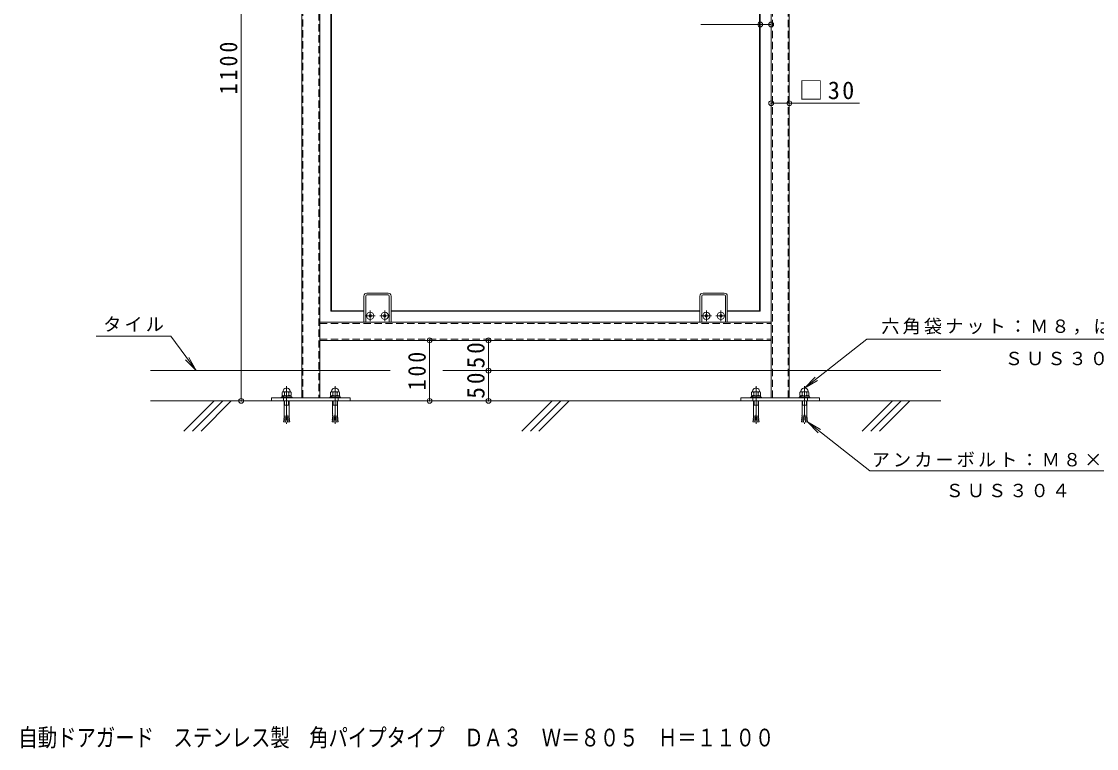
# Model space of a CAD drawing. Units: millimetres at full size, sheet at 1:10. Extents: x -865 to 1863, y -1367 to 1073.
# Drawn here: x -865 to 910, y -1367 to -166 of the extents above; entities that cross this region are included whole.
import ezdxf
from ezdxf.enums import TextEntityAlignment as Align

# ---------------------------------------------------------------- set-up
doc = ezdxf.new("R2010")
doc.units = ezdxf.units.MM
doc.header["$LTSCALE"] = 10
doc.header["$PDMODE"] = 32
doc.header["$PDSIZE"] = 8
doc.linetypes.add('CHAIN1', pattern=[8, 5, -1, 1, -1])
doc.linetypes.add('DASHED1', pattern=[1.8, 1.2, -0.6])
for name, color, linetype, lineweight in [('0-0_通り芯', 4, 'Continuous', 9), ('0-1_躯体', 7, 'Continuous', 9), ('0-2_仕上', 3, 'Continuous', 9), ('0-3_建具', 2, 'Continuous', 9), ('0-4_その他', 7, 'Continuous', 9), ('0-5_寸法', 7, 'Continuous', 9), ('0-6_ハッチ', 6, 'Continuous', 5)]:
    doc.layers.add(name, color=color, linetype=linetype, lineweight=lineweight)
doc.styles.add('ＭＳ ゴシック', font='')
doc.styles.get('ＭＳ ゴシック').set_extended_font_data('MS Gothic')

msp = doc.modelspace()

# ---------------------------------------------------------------- linework, layer by layer
at = {"layer": '0-0_通り芯', "linetype": 'DASHED1'}
for p, q in [((-400.5, 305.24), (-400.5, -787.76)), ((400.5, -787.76), (400.5, 305.24)), ((-374.5, 279.24), (-374.5, -787.76)), ((374.5, -787.76), (374.5, 279.24)), ((-372.5, -664.76), (372.5, -664.76)), ((-372.5, -690.76), (372.5, -690.76))]:
    msp.add_line(p, q, dxfattribs=at)
at = {"layer": '0-0_通り芯'}
for p, q in [((-372.5, 277.24), (-372.5, -787.76)), ((372.5, -787.76), (372.5, 277.24)), ((-372.5, -662.76), (372.5, -662.76)), ((-372.5, -692.76), (372.5, -692.76)), ((-322.5, -787.76), (-452.5, -787.76)), ((-452.5, -787.76), (-452.5, -792.76)), ((-452.5, -792.76), (-322.5, -792.76)), ((-432.5, -787.76), (-432.5, -792.76)), ((-402.5, -787.76), (-372.5, -787.76)), ((-342.5, -787.76), (-342.5, -792.76)), ((-322.5, -787.76), (-322.5, -792.76)), ((322.5, -787.76), (452.5, -787.76)), ((322.5, -787.76), (322.5, -792.76)), ((452.5, -792.76), (322.5, -792.76)), ((342.5, -787.76), (342.5, -792.76)), ((402.5, -787.76), (372.5, -787.76)), ((432.5, -787.76), (432.5, -792.76)), ((452.5, -787.76), (452.5, -792.76))]:
    msp.add_line(p, q, dxfattribs=at)
at = {"layer": '0-0_通り芯', "linetype": 'CHAIN1'}
for p, q in [((-427.5, -768.3), (-427.5, -830.63)), ((-347.5, -768.3), (-347.5, -830.63)), ((347.5, -768.3), (347.5, -830.63)), ((427.5, -768.3), (427.5, -830.63))]:
    msp.add_line(p, q, dxfattribs=at)
at = {"layer": '0-0_通り芯'}
for points in [[(402.5, 307.24), (-402.5, 307.24), (-402.5, -787.76)], [(372.5, -787.76), (402.5, -787.76), (402.5, 307.24)]]:
    msp.add_lwpolyline(points, dxfattribs=at)
at = {"layer": '0-1_躯体'}
for p, q in [((-300, -619.76), (-300, -662.76)), ((-297, -662.76), (-297, -619.76)), ((-260, -614.76), (-295, -614.76)), ((-295, -617.76), (-260, -617.76)), ((-258, -619.76), (-258, -662.76)), ((-255, -662.76), (-255, -619.76)), ((255, -662.76), (255, -619.76)), ((258, -619.76), (258, -662.76)), ((260, -614.76), (295, -614.76)), ((295, -617.76), (260, -617.76)), ((297, -662.76), (297, -619.76)), ((300, -619.76), (300, -662.76)), ((-290.5, -650.53), (-291.5, -652.26)), ((-291.5, -652.26), (-290.5, -654)), ((-288.5, -650.53), (-290.5, -650.53)), ((-290.5, -654), (-288.5, -654)), ((-287.5, -652.26), (-288.5, -650.53)), ((-288.5, -654), (-287.5, -652.26)), ((-266.5, -650.53), (-264.5, -650.53)), ((-264.5, -650.53), (-263.5, -652.26)), ((264.5, -650.53), (263.5, -652.26)), ((266.5, -650.53), (264.5, -650.53)), ((287.5, -652.26), (288.5, -650.53)), ((288.5, -654), (287.5, -652.26)), ((288.5, -650.53), (290.5, -650.53)), ((290.5, -654), (288.5, -654)), ((290.5, -650.53), (291.5, -652.26)), ((291.5, -652.26), (290.5, -654)), ((-255, -662.76), (-300, -662.76)), ((255, -662.76), (300, -662.76))]:
    msp.add_line(p, q, dxfattribs=at)
at = {"layer": '0-1_躯体', "linetype": 'CHAIN1'}
for p, q in [((-281.21, -652.26), (-297.79, -652.26)), ((-289.5, -660.99), (-289.5, -643.54)), ((-257.21, -652.26), (-273.79, -652.26)), ((-265.5, -660.99), (-265.5, -643.54)), ((273.79, -652.26), (257.21, -652.26)), ((265.5, -660.99), (265.5, -643.54)), ((297.79, -652.26), (281.21, -652.26)), ((289.5, -660.99), (289.5, -643.54))]:
    msp.add_line(p, q, dxfattribs=at)
at = {"layer": '0-1_躯体'}
for points in [[(-266.5, -654), (-267.5, -652.26), (-266.5, -650.53)], [(-263.5, -652.26), (-264.5, -654), (-266.5, -654)], [(263.5, -652.26), (264.5, -654), (266.5, -654)], [(266.5, -654), (267.5, -652.26), (266.5, -650.53)]]:
    msp.add_lwpolyline(points, dxfattribs=at)
for centre in [(-289.5, -652.26), (-265.5, -652.26), (265.5, -652.26), (289.5, -652.26)]:
    msp.add_circle(centre, 6, dxfattribs=at)
for centre, radius, start, end in [((-295, -619.76), 5, 90, 180), ((-295, -619.76), 2, 90, 180), ((-260, -619.76), 5, 0, 90), ((-260, -619.76), 2, 0, 90), ((260, -619.76), 5, 90, 180), ((260, -619.76), 2, 90, 180), ((295, -619.76), 5, 0, 90), ((295, -619.76), 2, 0, 90)]:
    msp.add_arc(centre, radius, start, end, dxfattribs=at)
at = {"layer": '0-2_仕上'}
for p, q in [((-354.5, 259.24), (-354.5, -644.76)), ((353.5, 258.24), (353.5, -643.76)), ((354.5, 259.24), (354.5, -644.76)), ((-353.5, -643.76), (-354.5, -644.76)), ((-354.5, -644.76), (-300, -644.76)), ((-255, -643.76), (255, -643.76)), ((-255, -644.76), (255, -644.76)), ((300, -643.76), (353.5, -643.76)), ((300, -644.76), (354.5, -644.76)), ((353.5, -643.76), (354.5, -644.76))]:
    msp.add_line(p, q, dxfattribs=at)
msp.add_lwpolyline([(-300, 258.24), (-353.5, 258.24), (-353.5, -643.76), (-300, -643.76)], dxfattribs=at)
at = {"layer": '0-3_建具'}
for p, q in [((-434.89, -778.76), (-434.89, -783.36)), ((-421.96, -777.76), (-433.04, -777.76)), ((-431.19, -778.76), (-431.19, -783.36)), ((-423.8, -778.76), (-423.8, -783.36)), ((-420.11, -778.76), (-420.11, -783.36)), ((-354.89, -778.76), (-354.89, -783.36)), ((-341.96, -777.76), (-353.04, -777.76)), ((-351.19, -778.76), (-351.19, -783.36)), ((-343.8, -778.76), (-343.8, -783.36)), ((-340.11, -778.76), (-340.11, -783.36)), ((340.11, -778.76), (340.11, -783.36)), ((353.04, -777.76), (341.96, -777.76)), ((343.81, -778.76), (343.81, -783.36)), ((351.2, -778.76), (351.2, -783.36)), ((354.89, -778.76), (354.89, -783.36)), ((420.11, -778.76), (420.11, -783.36)), ((433.04, -777.76), (421.96, -777.76)), ((423.8, -778.76), (423.8, -783.36)), ((431.19, -778.76), (431.19, -783.36)), ((434.89, -778.76), (434.89, -783.36)), ((-436.4, -786.56), (-436.4, -787.76)), ((-418.6, -786.56), (-436.4, -786.56)), ((-418.6, -787.76), (-436.4, -787.76)), ((-435.1, -784.36), (-435.1, -786.56)), ((-419.9, -784.36), (-435.1, -784.36)), ((-419.9, -786.56), (-435.1, -786.56)), ((-433.36, -784.36), (-433.36, -786.56)), ((-432.68, -784.36), (-432.68, -786.56)), ((-431.5, -792.76), (-431.5, -814.03)), ((-430.82, -792.76), (-430.82, -799.58)), ((-424.18, -792.76), (-424.18, -799.58)), ((-423.5, -792.76), (-423.5, -814.03)), ((-419.9, -784.36), (-419.9, -786.56)), ((-418.6, -786.56), (-418.6, -787.76)), ((-356.4, -786.56), (-356.4, -787.76)), ((-338.6, -786.56), (-356.4, -786.56)), ((-338.6, -787.76), (-356.4, -787.76)), ((-355.1, -784.36), (-355.1, -786.56)), ((-339.9, -784.36), (-355.1, -784.36)), ((-339.9, -786.56), (-355.1, -786.56)), ((-353.36, -784.36), (-353.36, -786.56)), ((-352.69, -784.36), (-352.69, -786.56)), ((-351.5, -792.76), (-351.5, -814.03)), ((-350.82, -792.76), (-350.82, -799.58)), ((-344.18, -792.76), (-344.18, -799.58)), ((-343.5, -792.76), (-343.5, -814.03)), ((-339.9, -784.36), (-339.9, -786.56)), ((-338.6, -786.56), (-338.6, -787.76)), ((338.6, -786.56), (338.6, -787.76)), ((356.4, -786.56), (338.6, -786.56)), ((356.4, -787.76), (338.6, -787.76)), ((339.9, -784.36), (339.9, -786.56)), ((355.1, -784.36), (339.9, -784.36)), ((355.1, -786.56), (339.9, -786.56)), ((341.64, -784.36), (341.64, -786.56)), ((342.31, -784.36), (342.31, -786.56)), ((343.5, -792.76), (343.5, -814.03)), ((344.18, -792.76), (344.18, -799.58)), ((350.82, -792.76), (350.82, -799.58)), ((351.5, -792.76), (351.5, -814.03)), ((355.1, -784.36), (355.1, -786.56)), ((356.4, -786.56), (356.4, -787.76)), ((418.6, -786.56), (418.6, -787.76)), ((436.4, -786.56), (418.6, -786.56)), ((436.4, -787.76), (418.6, -787.76)), ((419.9, -784.36), (419.9, -786.56)), ((435.1, -784.36), (419.9, -784.36)), ((435.1, -786.56), (419.9, -786.56)), ((421.64, -784.36), (421.64, -786.56)), ((422.31, -784.36), (422.31, -786.56)), ((423.5, -792.76), (423.5, -814.03)), ((424.18, -792.76), (424.18, -799.58)), ((430.82, -792.76), (430.82, -799.58)), ((431.5, -792.76), (431.5, -814.03)), ((435.1, -784.36), (435.1, -786.56)), ((436.4, -786.56), (436.4, -787.76)), ((-430.82, -799.58), (-431.5, -800.26)), ((-430.82, -799.58), (-424.18, -799.58)), ((-427.9, -815.81), (-428.95, -827.76)), ((-427.9, -815.81), (-427.1, -815.81)), ((-427.1, -815.81), (-426.05, -827.76)), ((-424.18, -799.58), (-423.5, -800.26)), ((-350.82, -799.58), (-351.5, -800.26)), ((-350.82, -799.58), (-344.18, -799.58)), ((-347.9, -815.81), (-348.95, -827.76)), ((-347.9, -815.81), (-347.1, -815.81)), ((-347.1, -815.81), (-346.05, -827.76)), ((-344.18, -799.58), (-343.5, -800.26)), ((344.18, -799.58), (343.5, -800.26)), ((344.18, -799.58), (350.82, -799.58)), ((347.1, -815.81), (346.05, -827.76)), ((347.1, -815.81), (347.9, -815.81)), ((347.9, -815.81), (348.95, -827.76)), ((350.82, -799.58), (351.5, -800.26)), ((424.18, -799.58), (423.5, -800.26)), ((424.18, -799.58), (430.82, -799.58)), ((427.1, -815.81), (426.05, -827.76)), ((427.1, -815.81), (427.9, -815.81)), ((427.9, -815.81), (428.95, -827.76)), ((430.82, -799.58), (431.5, -800.26)), ((-432.36, -825.46), (-432.53, -827.45)), ((-432.53, -827.45), (-428.95, -827.76)), ((-428.77, -825.77), (-432.36, -825.46)), ((-431.96, -825.49), (-432.18, -823.47)), ((-428.6, -823.78), (-432.18, -823.47)), ((-431.78, -823.5), (-432.01, -821.47)), ((-428.42, -821.79), (-432.01, -821.47)), ((-431.61, -821.51), (-431.83, -819.48)), ((-428.25, -819.79), (-431.83, -819.48)), ((-431.44, -819.52), (-431.66, -817.49)), ((-428.07, -817.8), (-431.66, -817.49)), ((-426.93, -817.8), (-423.34, -817.49)), ((-426.75, -819.79), (-423.16, -819.48)), ((-426.58, -821.79), (-422.99, -821.47)), ((-426.4, -823.78), (-422.82, -823.47)), ((-426.23, -825.77), (-422.64, -825.46)), ((-422.47, -827.45), (-426.05, -827.76)), ((-423.56, -819.52), (-423.34, -817.49)), ((-423.39, -821.51), (-423.16, -819.48)), ((-423.21, -823.5), (-422.99, -821.47)), ((-423.04, -825.49), (-422.82, -823.47)), ((-422.64, -825.46), (-422.47, -827.45)), ((-352.36, -825.46), (-352.53, -827.45)), ((-352.53, -827.45), (-348.95, -827.76)), ((-348.77, -825.77), (-352.36, -825.46)), ((-351.96, -825.49), (-352.18, -823.47)), ((-348.6, -823.78), (-352.18, -823.47)), ((-351.79, -823.5), (-352.01, -821.47)), ((-348.42, -821.79), (-352.01, -821.47)), ((-351.61, -821.51), (-351.84, -819.48)), ((-348.25, -819.79), (-351.84, -819.48)), ((-351.44, -819.52), (-351.66, -817.49)), ((-348.07, -817.8), (-351.66, -817.49)), ((-346.93, -817.8), (-343.34, -817.49)), ((-346.75, -819.79), (-343.17, -819.48)), ((-346.58, -821.79), (-342.99, -821.47)), ((-346.4, -823.78), (-342.82, -823.47)), ((-346.23, -825.77), (-342.64, -825.46)), ((-342.47, -827.45), (-346.05, -827.76)), ((-343.56, -819.52), (-343.34, -817.49)), ((-343.39, -821.51), (-343.17, -819.48)), ((-343.22, -823.5), (-342.99, -821.47)), ((-343.04, -825.49), (-342.82, -823.47)), ((-342.64, -825.46), (-342.47, -827.45)), ((342.64, -825.46), (342.47, -827.45)), ((342.47, -827.45), (346.05, -827.76)), ((346.23, -825.77), (342.64, -825.46)), ((343.04, -825.49), (342.82, -823.47)), ((346.4, -823.78), (342.82, -823.47)), ((343.21, -823.5), (342.99, -821.47)), ((346.58, -821.79), (342.99, -821.47)), ((343.39, -821.51), (343.17, -819.48)), ((346.75, -819.79), (343.17, -819.48)), ((343.56, -819.52), (343.34, -817.49)), ((346.93, -817.8), (343.34, -817.49)), ((348.07, -817.8), (351.66, -817.49)), ((348.25, -819.79), (351.83, -819.48)), ((348.42, -821.79), (352.01, -821.47)), ((348.6, -823.78), (352.18, -823.47)), ((348.77, -825.77), (352.36, -825.46)), ((352.53, -827.45), (348.95, -827.76)), ((351.44, -819.52), (351.66, -817.49)), ((351.61, -821.51), (351.83, -819.48)), ((351.79, -823.5), (352.01, -821.47)), ((351.96, -825.49), (352.18, -823.47)), ((352.36, -825.46), (352.53, -827.45)), ((422.64, -825.46), (422.47, -827.45)), ((422.47, -827.45), (426.05, -827.76)), ((426.23, -825.77), (422.64, -825.46)), ((423.04, -825.49), (422.82, -823.47)), ((426.4, -823.78), (422.82, -823.47)), ((423.21, -823.5), (422.99, -821.47)), ((426.58, -821.79), (422.99, -821.47)), ((423.39, -821.51), (423.16, -819.48)), ((426.75, -819.79), (423.16, -819.48)), ((423.56, -819.52), (423.34, -817.49)), ((426.93, -817.8), (423.34, -817.49)), ((428.07, -817.8), (431.66, -817.49)), ((428.25, -819.79), (431.83, -819.48)), ((428.42, -821.79), (432.01, -821.47)), ((428.6, -823.78), (432.18, -823.47)), ((428.77, -825.77), (432.36, -825.46)), ((432.53, -827.45), (428.95, -827.76)), ((431.44, -819.52), (431.66, -817.49)), ((431.61, -821.51), (431.83, -819.48)), ((431.78, -823.5), (432.01, -821.47)), ((431.96, -825.49), (432.18, -823.47)), ((432.36, -825.46), (432.53, -827.45))]:
    msp.add_line(p, q, dxfattribs=at)
for centre, radius, start, end in [((-433.04, -779.97), 2.21, 33.15005, 146.85083), ((-427.5, -777.86), 6.2, 359.99754, 180), ((-427.5, -785.09), 7.33, 59.71346, 120.28654), ((-421.96, -779.97), 2.21, 33.14453, 146.84995), ((-353.04, -779.97), 2.21, 33.15005, 146.85083), ((-347.5, -777.86), 6.2, 359.99754, 180), ((-347.5, -785.09), 7.33, 59.71346, 120.28654), ((-341.96, -779.97), 2.21, 33.14453, 146.84995), ((341.96, -779.97), 2.21, 33.15005, 146.85083), ((347.5, -777.86), 6.2, 359.99754, 180), ((347.5, -785.09), 7.33, 59.71346, 120.28654), ((353.04, -779.97), 2.21, 33.14453, 146.84995), ((421.96, -779.97), 2.21, 33.15005, 146.85083), ((427.5, -777.86), 6.2, 359.99754, 180), ((427.5, -785.09), 7.33, 59.71346, 120.28654), ((433.04, -779.97), 2.21, 33.14453, 146.84995), ((-433.04, -782.16), 2.21, 213.14917, 326.84995), ((-427.5, -777.04), 7.33, 239.71346, 300.28654), ((-421.96, -782.16), 2.21, 213.15005, 326.85547), ((-353.04, -782.16), 2.21, 213.14917, 326.84995), ((-347.5, -777.04), 7.33, 239.71346, 300.28654), ((-341.96, -782.16), 2.21, 213.15005, 326.85547), ((341.96, -782.16), 2.21, 213.14917, 326.84995), ((347.5, -777.04), 7.33, 239.71346, 300.28654), ((353.04, -782.16), 2.21, 213.15005, 326.85547), ((421.96, -782.16), 2.21, 213.14917, 326.84995), ((427.5, -777.04), 7.33, 239.71346, 300.28654), ((433.04, -782.16), 2.21, 213.15005, 326.85547), ((-453.68, -814.73), 22.2, 352.86598, 1.81982), ((-401.32, -814.73), 22.2, 178.18018, 187.13402), ((-373.68, -814.73), 22.2, 352.86598, 1.81982), ((-321.32, -814.73), 22.2, 178.18018, 187.13402), ((321.32, -814.73), 22.2, 352.86598, 1.81982), ((373.68, -814.73), 22.2, 178.18018, 187.13402), ((401.32, -814.73), 22.2, 352.86598, 1.81982), ((453.68, -814.73), 22.2, 178.18018, 187.13402)]:
    msp.add_arc(centre, radius, start, end, dxfattribs=at)
at = {"layer": '0-4_その他'}
for p, q in [((-502.5, 307.24), (-502.5, -792.76)), ((256.6, -171.26), (372.5, -171.26)), ((372.5, -301.26), (518.1, -301.26)), ((-191.44, -692.76), (-191.44, -792.76)), ((-94.28, -742.76), (-94.28, -692.76)), ((-94.28, -792.76), (-94.28, -742.76)), ((-505.5, -792.76), (-472.5, -792.76)), ((-188.44, -792.76), (-302.5, -792.76))]:
    msp.add_line(p, q, dxfattribs=at)
for p in [(354.5, -171.26), (372.5, -171.26), (372.5, -301.26), (402.5, -301.26), (-191.44, -692.76), (-94.28, -692.76), (-94.28, -742.76), (-502.5, -792.76), (-191.44, -792.76), (-94.28, -792.76)]:
    msp.add_point(p, dxfattribs=at)
at = {"layer": '0-5_寸法'}
for p, q in [((-741.78, -685.8), (-618.93, -685.8)), ((530.36, -690.82), (1191.2, -690.82)), ((-577.08, -742.76), (-589.13, -720.86)), ((427.5, -771.66), (449, -758.91)), ((432.53, -827.45), (450, -845.33)), ((535.39, -908.29), (990.49, -908.29))]:
    msp.add_line(p, q, dxfattribs=at)
at = {"layer": '0-5_寸法', "color": 6, "lineweight": 5}
for p, q in [((-256.31, -742.76), (-652.5, -742.76)), ((652.5, -742.76), (-169.54, -742.76)), ((652.5, -792.76), (-652.5, -792.76))]:
    msp.add_line(p, q, dxfattribs=at)
at = {"layer": '0-5_寸法'}
for points in [[(-618.93, -685.8), (-577.08, -742.76), (-594.38, -724.72)], [(530.36, -690.82), (427.5, -771.66), (444.97, -753.78)], [(535.39, -908.29), (432.53, -827.45), (454.04, -840.2)]]:
    msp.add_lwpolyline(points, dxfattribs=at)
at = {"layer": '0-6_ハッチ'}
for p, q in [((-597.16, -842.76), (-547.16, -792.76)), ((-583.02, -842.76), (-533.02, -792.76)), ((-568.88, -842.76), (-518.88, -792.76)), ((-39.14, -842.76), (10.86, -792.76)), ((-25, -842.76), (25, -792.76)), ((-10.86, -842.76), (39.14, -792.76)), ((522.99, -842.76), (572.99, -792.76)), ((537.13, -842.76), (587.13, -792.76)), ((551.27, -842.76), (601.27, -792.76))]:
    msp.add_line(p, q, dxfattribs=at)

# ---------------------------------------------------------------- texts
at = {"layer": '0-0_通り芯', "color": 2, "style": 'ＭＳ ゴシック', "width": 0.8}
msp.add_text('自動ドアガード\u3000ステンレス製\u3000角パイプタイプ\u3000ＤＡ３\u3000Ｗ＝８０５\u3000Ｈ＝１１００', height=29.33, dxfattribs=at).set_placement((-870.48, -1372.14), align=Align.BOTTOM_LEFT)
at = {"layer": '0-4_その他', "color": 2, "char_height": 29.33, "attachment_point": 7, "rotation": 90, "style": 'ＭＳ ゴシック'}
for s, insert in [('\\T1.28;\\W0.9;1100', (-508.5, -286.51)), ('\\T1.27;\\W0.95;50', (-100.28, -739.01)), ('\\T1.27;\\W0.9;100', (-197.44, -775.26)), ('\\T1.27;\\W0.95;50', (-100.28, -789.01))]:
    msp.add_mtext(s, dxfattribs=dict(at, insert=insert))
at = {"layer": '0-4_その他', "color": 2, "insert": (418.41, -295.26), "char_height": 29.33, "attachment_point": 7, "style": 'ＭＳ ゴシック'}
msp.add_mtext('\\T1.19;□30', dxfattribs=at)
at = {"layer": '0-5_寸法', "char_height": 21.99, "attachment_point": 7, "style": 'ＭＳ ゴシック'}
for s, insert in [('\\T1.17;タイル', (-730.36, -678.6)), ('\\T1.17;六角袋ナット：Ｍ８，ばね座金，平座金', (554.43, -683.63)), ('\\T1.17;ＳＵＳ３０４', (758.28, -734.14)), ('\\T1.17;アンカーボルト：Ｍ８×５０', (538.49, -902.13)), ('\\T1.17;ＳＵＳ３０４', (660.44, -952.13))]:
    msp.add_mtext(s, dxfattribs=dict(at, insert=insert))

doc.saveas('drawing.dxf')
